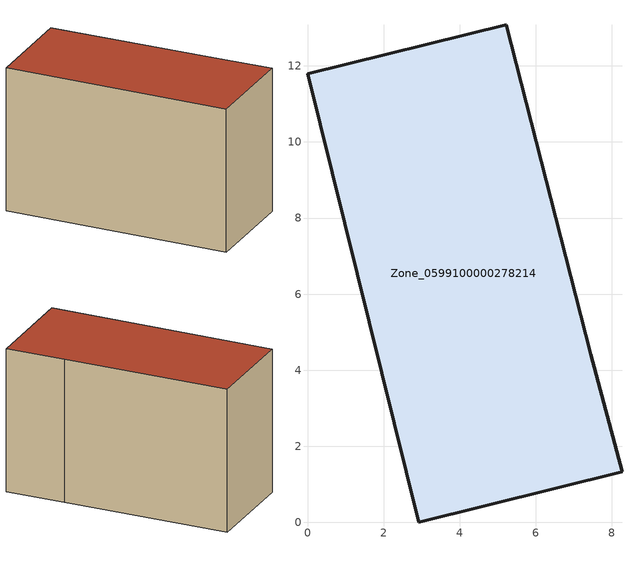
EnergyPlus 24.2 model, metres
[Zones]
Zone_0599100000278214
 floor ground (C_G): 0,11.79 5.22,13.08 7.45,4.42 8.27,1.33 2.92,0 z0
 wall outside (C_F): 5.22,13.08 0,11.79 2.92,0 8.27,1.33 7.45,4.42 5.22,13.08 z0:7.85
 roof outside (C_R): 8.27,1.33 7.45,4.42 5.22,13.08 0,11.79 2.92,0 z7.85
[BUILDING]
Pand.0599100000278214: North Axis=0; Terrain=City; Loads Convergence Tolerance Value=0.04; Temperature Convergence Tolerance Value=0.4; Solar Distribution=FullExterior; Maximum Number of Warmup Days=25; Minimum Number of Warmup Days=1
[Site:Location]
Rotterdam.The.Hague.AP_ZH_NLD Design_Conditions: Latitude=51.96; Longitude=4.45; Time Zone=1; Elevation=-4.5
[SITE:GROUNDTEMPERATURE:BUILDINGSURFACE]
18, 18, 18, 18, 18, 18, 18, 18, 18, 18, 18, 18
[MATERIAL] Thermal Absorptance=0.9; Solar Absorptance=0.7; Visible Absorptance=0.7
Name | Roughness | Thickness | Conductivity | Density | Specific Heat
G.TI.1975-1991 | MediumSmooth | 0.15 | 0.288461 | 540 | 1210
F.TI.1975-1991 | Rough | 0.3 | 0.230769 | 1920 | 840
R.TI.1975-1991 | MediumRough | 0.2 | 0.153846 | 1500 | 1000
[CONSTRUCTION]
C_G: G.TI.1975-1991
C_F: F.TI.1975-1991
C_R: R.TI.1975-1991
[ZONE]
Zone_0599100000278214: Type=1; Multiplier=1; Ceiling Height=Autocalculate; Volume=Autocalculate; Floor Area=autocalculate; Part of Total Floor Area=Yes
[ZONEINFILTRATION:DESIGNFLOWRATE]
Infil_Zone_0599100000278214: Zone or ZoneList or Space or SpaceList=Zone_0599100000278214; Schedule=AlwaysOn; Design Flow Rate Calculation Method=Flow/Area; Flow Rate per Floor Area=0.003; Constant Term Coefficient=1; Temperature Term Coefficient=0; Velocity Term Coefficient=0; Velocity Squared Term Coefficient=0
[HVACTEMPLATE:ZONE:IDEALLOADSAIRSYSTEM]
Zone_0599100000278214: Maximum Heating Supply Air Temperature=50; Minimum Cooling Supply Air Temperature=13; Maximum Heating Supply Air Humidity Ratio=0.0156; Minimum Cooling Supply Air Humidity Ratio=0.0077; Heating Limit=NoLimit; Cooling Limit=NoLimit; Dehumidification Control Type=ConstantSensibleHeatRatio; Cooling Sensible Heat Ratio=0.7; Dehumidification Setpoint=60; Humidification Control Type=None; Humidification Setpoint=30; Outdoor Air Method=None; Outdoor Air Flow Rate per Person=0.00944; Outdoor Air Flow Rate per Zone Floor Area=0; Outdoor Air Flow Rate per Zone=0; Demand Controlled Ventilation Type=None; Outdoor Air Economizer Type=NoEconomizer; Heat Recovery Type=None; Sensible Heat Recovery Effectiveness=0.7; Latent Heat Recovery Effectiveness=0.65
[ZONECONTROL:THERMOSTAT]
ThermostatControl_Zone_0599100000278214: Zone or ZoneList=Zone_0599100000278214; Control Type Schedule=DualSetpointControlType; Control 1=Thermostat_Zone_0599100000278214; Temperature Difference Between Cutout And Setpoint=0
[THERMOSTATSETPOINT:DUALSETPOINT]
Thermostat_Zone_0599100000278214: Heating Setpoint Temperature Schedule=HeatingSetpoint_Zone_0599100000278214; Cooling Setpoint Temperature Schedule=CoolingSetpoint_Zone_0599100000278214
[SCHEDULE:COMPACT]
HeatingSetpoint_Zone_0599100000278214: Through: 12/31, For: AllDays, Until: 24:00, 21
CoolingSetpoint_Zone_0599100000278214: Through: 12/31, For: AllDays, Until: 24:00, 24
DualSetpointControlType: Through: 12/31, For: AllDays, Until: 24:00, 4
AlwaysOn: Through: 12/31, For: AllDays, Until: 24:00, 1
